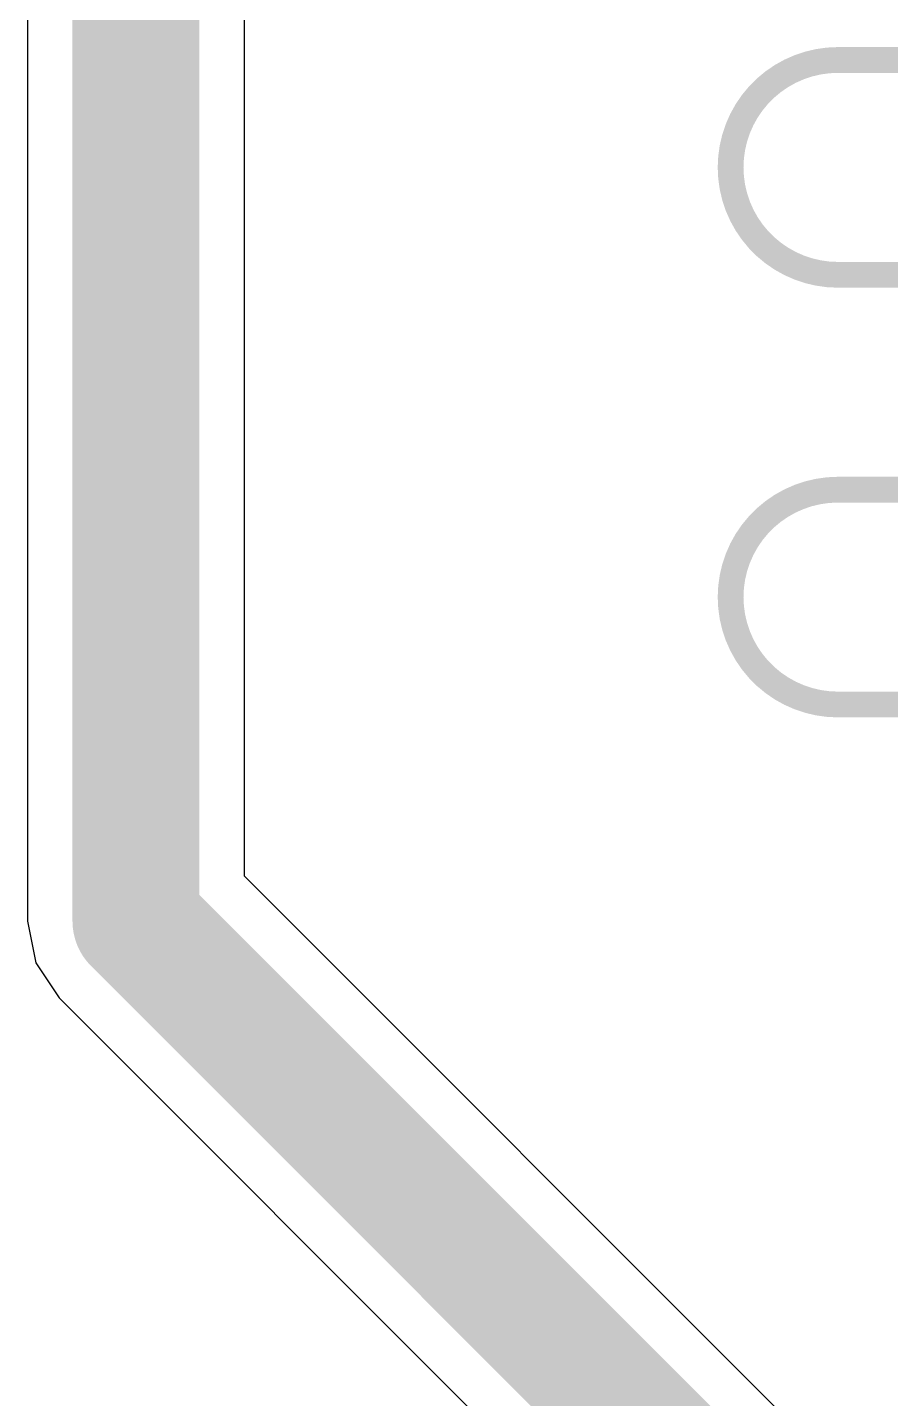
# Model space of a CAD drawing. Header units: inches. Extents: x -22 to 5433, y -38 to 5417.
# Drawn here: x 24.24 to 29.34, y -27.61 to -19.51 of the extents above; entities that cross this region are included whole.
import ezdxf

# ---------------------------------------------------------------- set-up
doc = ezdxf.new("R2010")
doc.units = ezdxf.units.IN
doc.layers.add('Dimensions', color=6, linetype='Continuous')
doc.layers.add('Top Layer', color=1, linetype='Continuous')

msp = doc.modelspace()

# ---------------------------------------------------------------- linework, layer by layer
at = {"layer": 'Dimensions'}
for points in [[(28.3921, -20.3355, 0.1524, 0.1524, -0.414214), (29.0271, -19.7005, 0.1524, 0.1524, 0)], [(28.3921, -20.3355, 0.1524, 0.1524, -0.414214), (29.0271, -19.7005, 0.1524, 0.1524, 0)], [(29.0271, -19.7005, 0.1524, 0.1524, 0), (54.4271, -19.7005, 0.1524, 0.1524, 0)], [(29.0271, -19.7005, 0.1524, 0.1524, 0), (54.4271, -19.7005, 0.1524, 0.1524, 0)], [(29.0271, -20.9705, 0.1524, 0.1524, -0.414214), (28.3921, -20.3355, 0.1524, 0.1524, 0)], [(29.0271, -20.9705, 0.1524, 0.1524, -0.414214), (28.3921, -20.3355, 0.1524, 0.1524, 0)], [(29.0271, -20.9705, 0.1524, 0.1524, 0), (54.4271, -20.9705, 0.1524, 0.1524, 0)], [(29.0271, -20.9705, 0.1524, 0.1524, 0), (54.4271, -20.9705, 0.1524, 0.1524, 0)], [(28.3921, -22.8755, 0.1524, 0.1524, -0.414214), (29.0271, -22.2405, 0.1524, 0.1524, 0)], [(28.3921, -22.8755, 0.1524, 0.1524, -0.414214), (29.0271, -22.2405, 0.1524, 0.1524, 0)], [(29.0271, -22.2405, 0.1524, 0.1524, 0), (54.4271, -22.2405, 0.1524, 0.1524, 0)], [(29.0271, -22.2405, 0.1524, 0.1524, 0), (54.4271, -22.2405, 0.1524, 0.1524, 0)], [(29.0271, -23.5105, 0.1524, 0.1524, -0.414214), (28.3921, -22.8755, 0.1524, 0.1524, 0)], [(29.0271, -23.5105, 0.1524, 0.1524, -0.414214), (28.3921, -22.8755, 0.1524, 0.1524, 0)], [(29.0271, -23.5105, 0.1524, 0.1524, 0), (54.4271, -23.5105, 0.1524, 0.1524, 0)], [(29.0271, -23.5105, 0.1524, 0.1524, 0), (54.4271, -23.5105, 0.1524, 0.1524, 0)]]:
    msp.add_lwpolyline(points, format="xyseb", dxfattribs=at)
for points in [[(28.989, -19.7005, 0.0762, 0.0762, 1), (29.0652, -19.7005, 0.0762, 0.0762, 1)], [(28.989, -19.7005, 0.0762, 0.0762, 1), (29.0652, -19.7005, 0.0762, 0.0762, 1)], [(28.989, -19.7005, 0.0762, 0.0762, 1), (29.0652, -19.7005, 0.0762, 0.0762, 1)], [(28.989, -19.7005, 0.0762, 0.0762, 1), (29.0652, -19.7005, 0.0762, 0.0762, 1)], [(28.354, -20.3355, 0.0762, 0.0762, 1), (28.4302, -20.3355, 0.0762, 0.0762, 1)], [(28.354, -20.3355, 0.0762, 0.0762, 1), (28.4302, -20.3355, 0.0762, 0.0762, 1)], [(28.354, -20.3355, 0.0762, 0.0762, 1), (28.4302, -20.3355, 0.0762, 0.0762, 1)], [(28.354, -20.3355, 0.0762, 0.0762, 1), (28.4302, -20.3355, 0.0762, 0.0762, 1)], [(28.989, -20.9705, 0.0762, 0.0762, 1), (29.0652, -20.9705, 0.0762, 0.0762, 1)], [(28.989, -20.9705, 0.0762, 0.0762, 1), (29.0652, -20.9705, 0.0762, 0.0762, 1)], [(28.989, -20.9705, 0.0762, 0.0762, 1), (29.0652, -20.9705, 0.0762, 0.0762, 1)], [(28.989, -20.9705, 0.0762, 0.0762, 1), (29.0652, -20.9705, 0.0762, 0.0762, 1)], [(28.989, -22.2405, 0.0762, 0.0762, 1), (29.0652, -22.2405, 0.0762, 0.0762, 1)], [(28.989, -22.2405, 0.0762, 0.0762, 1), (29.0652, -22.2405, 0.0762, 0.0762, 1)], [(28.989, -22.2405, 0.0762, 0.0762, 1), (29.0652, -22.2405, 0.0762, 0.0762, 1)], [(28.989, -22.2405, 0.0762, 0.0762, 1), (29.0652, -22.2405, 0.0762, 0.0762, 1)], [(28.354, -22.8755, 0.0762, 0.0762, 1), (28.4302, -22.8755, 0.0762, 0.0762, 1)], [(28.354, -22.8755, 0.0762, 0.0762, 1), (28.4302, -22.8755, 0.0762, 0.0762, 1)], [(28.354, -22.8755, 0.0762, 0.0762, 1), (28.4302, -22.8755, 0.0762, 0.0762, 1)], [(28.354, -22.8755, 0.0762, 0.0762, 1), (28.4302, -22.8755, 0.0762, 0.0762, 1)], [(28.989, -23.5105, 0.0762, 0.0762, 1), (29.0652, -23.5105, 0.0762, 0.0762, 1)], [(28.989, -23.5105, 0.0762, 0.0762, 1), (29.0652, -23.5105, 0.0762, 0.0762, 1)], [(28.989, -23.5105, 0.0762, 0.0762, 1), (29.0652, -23.5105, 0.0762, 0.0762, 1)], [(28.989, -23.5105, 0.0762, 0.0762, 1), (29.0652, -23.5105, 0.0762, 0.0762, 1)]]:
    msp.add_lwpolyline(points, format="xyseb", close=True, dxfattribs=at)
at = {"layer": 'Top Layer'}
for p, q in [((25.5178, -24.5255), (25.5178, -6.5549)), ((24.2352, -6.9306), (24.2352, -24.7912)), ((31.9999, -31.0076), (25.5178, -24.5255)), ((24.2352, -24.7912), (24.284, -25.0366)), ((24.284, -25.0366), (24.423, -25.2446)), ((24.423, -25.2446), (31.2808, -32.1024))]:
    msp.add_line(p, q, dxfattribs=at)
for points in [[(24.8765, -24.7912, 0.75, 0.75, 0), (24.8765, -6.2893, 0.75, 0.75, 0)], [(24.8765, -24.7912, 0.75, 0.75, 0), (31.7343, -31.6489, 0.75, 0.75, 0)]]:
    msp.add_lwpolyline(points, format="xyseb", dxfattribs=at)
msp.add_lwpolyline([(24.689, -24.7912, 0.375, 0.375, 1), (25.064, -24.7912, 0.375, 0.375, 1)], format="xyseb", close=True, dxfattribs=at)
msp.add_lwpolyline([(24.689, -24.7912, 0.375, 0.375, 1), (25.064, -24.7912, 0.375, 0.375, 1)], format="xyseb", close=True, dxfattribs=at)

doc.saveas('drawing.dxf')
